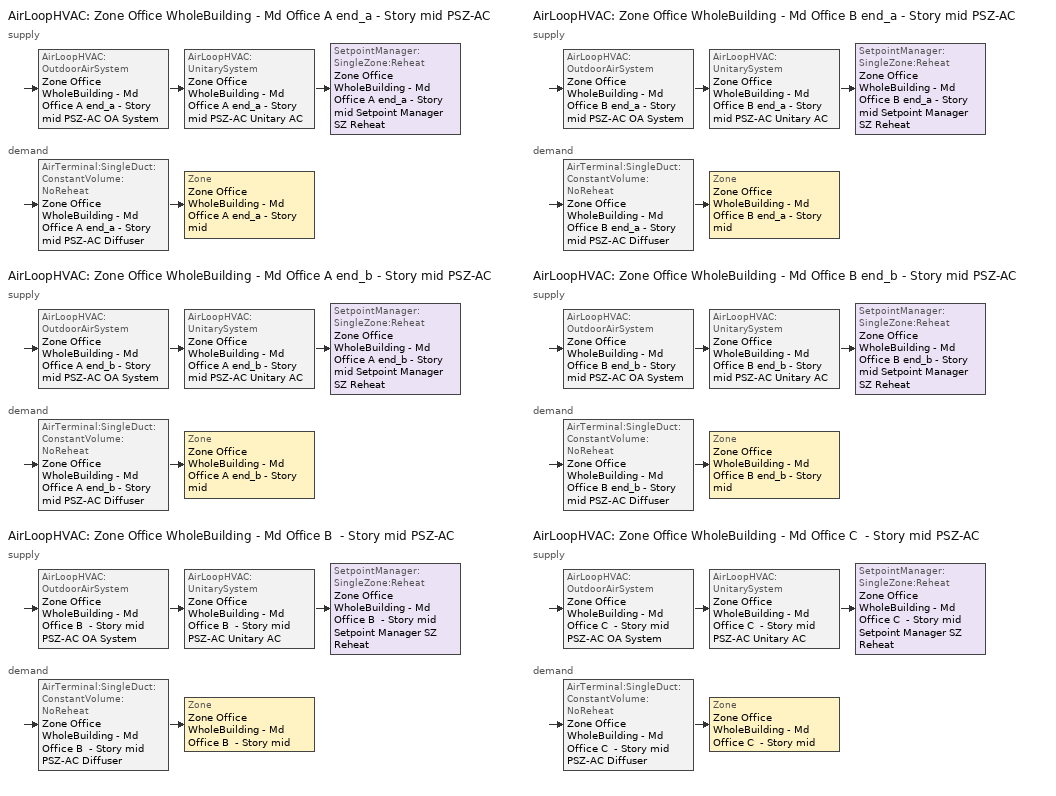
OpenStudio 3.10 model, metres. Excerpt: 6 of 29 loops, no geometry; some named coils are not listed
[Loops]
AirLoopHVAC 'Zone Office WholeBuilding - Md Office A end_a - Story mid PSZ-AC'
 supply: AirLoopHVAC:OutdoorAirSystem 'Zone Office WholeBuilding - Md Office A end_a - Story mid PSZ-AC OA System' > AirLoopHVAC:UnitarySystem 'Zone Office WholeBuilding - Md Office A end_a - Story mid PSZ-AC Unitary AC' > SetpointManager:SingleZone:Reheat 'Zone Office WholeBuilding - Md Office A end_a - Story mid Setpoint Manager SZ Reheat'
 demand: AirTerminal:SingleDuct:ConstantVolume:NoReheat 'Zone Office WholeBuilding - Md Office A end_a - Story mid PSZ-AC Diffuser' > Zone 'Zone Office WholeBuilding - Md Office A end_a - Story mid'
AirLoopHVAC 'Zone Office WholeBuilding - Md Office A end_b - Story mid PSZ-AC'
 supply: AirLoopHVAC:OutdoorAirSystem 'Zone Office WholeBuilding - Md Office A end_b - Story mid PSZ-AC OA System' > AirLoopHVAC:UnitarySystem 'Zone Office WholeBuilding - Md Office A end_b - Story mid PSZ-AC Unitary AC' > SetpointManager:SingleZone:Reheat 'Zone Office WholeBuilding - Md Office A end_b - Story mid Setpoint Manager SZ Reheat'
 demand: AirTerminal:SingleDuct:ConstantVolume:NoReheat 'Zone Office WholeBuilding - Md Office A end_b - Story mid PSZ-AC Diffuser' > Zone 'Zone Office WholeBuilding - Md Office A end_b - Story mid'
AirLoopHVAC 'Zone Office WholeBuilding - Md Office B  - Story mid PSZ-AC'
 supply: AirLoopHVAC:OutdoorAirSystem 'Zone Office WholeBuilding - Md Office B  - Story mid PSZ-AC OA System' > AirLoopHVAC:UnitarySystem 'Zone Office WholeBuilding - Md Office B  - Story mid PSZ-AC Unitary AC' > SetpointManager:SingleZone:Reheat 'Zone Office WholeBuilding - Md Office B  - Story mid Setpoint Manager SZ Reheat'
 demand: AirTerminal:SingleDuct:ConstantVolume:NoReheat 'Zone Office WholeBuilding - Md Office B  - Story mid PSZ-AC Diffuser' > Zone 'Zone Office WholeBuilding - Md Office B  - Story mid'
AirLoopHVAC 'Zone Office WholeBuilding - Md Office B end_a - Story mid PSZ-AC'
 supply: AirLoopHVAC:OutdoorAirSystem 'Zone Office WholeBuilding - Md Office B end_a - Story mid PSZ-AC OA System' > AirLoopHVAC:UnitarySystem 'Zone Office WholeBuilding - Md Office B end_a - Story mid PSZ-AC Unitary AC' > SetpointManager:SingleZone:Reheat 'Zone Office WholeBuilding - Md Office B end_a - Story mid Setpoint Manager SZ Reheat'
 demand: AirTerminal:SingleDuct:ConstantVolume:NoReheat 'Zone Office WholeBuilding - Md Office B end_a - Story mid PSZ-AC Diffuser' > Zone 'Zone Office WholeBuilding - Md Office B end_a - Story mid'
AirLoopHVAC 'Zone Office WholeBuilding - Md Office B end_b - Story mid PSZ-AC'
 supply: AirLoopHVAC:OutdoorAirSystem 'Zone Office WholeBuilding - Md Office B end_b - Story mid PSZ-AC OA System' > AirLoopHVAC:UnitarySystem 'Zone Office WholeBuilding - Md Office B end_b - Story mid PSZ-AC Unitary AC' > SetpointManager:SingleZone:Reheat 'Zone Office WholeBuilding - Md Office B end_b - Story mid Setpoint Manager SZ Reheat'
 demand: AirTerminal:SingleDuct:ConstantVolume:NoReheat 'Zone Office WholeBuilding - Md Office B end_b - Story mid PSZ-AC Diffuser' > Zone 'Zone Office WholeBuilding - Md Office B end_b - Story mid'
AirLoopHVAC 'Zone Office WholeBuilding - Md Office C  - Story mid PSZ-AC'
 supply: AirLoopHVAC:OutdoorAirSystem 'Zone Office WholeBuilding - Md Office C  - Story mid PSZ-AC OA System' > AirLoopHVAC:UnitarySystem 'Zone Office WholeBuilding - Md Office C  - Story mid PSZ-AC Unitary AC' > SetpointManager:SingleZone:Reheat 'Zone Office WholeBuilding - Md Office C  - Story mid Setpoint Manager SZ Reheat'
 demand: AirTerminal:SingleDuct:ConstantVolume:NoReheat 'Zone Office WholeBuilding - Md Office C  - Story mid PSZ-AC Diffuser' > Zone 'Zone Office WholeBuilding - Md Office C  - Story mid'
[Sizing:Zone] Zone Cooling Design Supply Air Temperature Input Method=SupplyAirTemperature; Zone Cooling Design Supply Air Temperature {C}=12.7778; Zone Cooling Design Supply Air Temperature Difference {deltaC}=11.11; Zone Heating Design Supply Air Temperature Input Method=SupplyAirTemperature; Zone Heating Design Supply Air Temperature {C}=50; Zone Heating Design Supply Air Temperature Difference {deltaC}=11.11; Zone Cooling Design Supply Air Humidity Ratio {kg-H2O/kg-air}=0.0085; Zone Heating Design Supply Air Humidity Ratio {kg-H2O/kg-air}=0.008; Cooling Design Air Flow Method=DesignDay; Heating Design Air Flow Method=DesignDay; Heating Maximum Air Flow Fraction=1; Account for Dedicated Outdoor Air System=No; Dedicated Outdoor Air System Control Strategy=NeutralSupplyAir; Dedicated Outdoor Air Low Setpoint Temperature for Design {C}=autosize; Dedicated Outdoor Air High Setpoint Temperature for Design {C}=autosize; Zone Load Sizing Method=Sensible Load Only No Latent Load; Zone Latent Cooling Design Supply Air Humidity Ratio Input Method=HumidityRatioDifference; Zone Cooling Design Supply Air Humidity Ratio Difference {kgWater/kgDryAir}=0.005; Zone Latent Heating Design Supply Air Humidity Ratio Input Method=HumidityRatioDifference; Zone Humidification Design Supply Air Humidity Ratio Difference {kgWater/kgDryAir}=0.005; Sizing Option=Coincident
Zone Office WholeBuilding - Md Office A end_a - Story mid; Zone Office WholeBuilding - Md Office B end_a - Story mid; Zone Office WholeBuilding - Md Office B  - Story mid; Zone Office WholeBuilding - Md Office C  - Story mid; Zone Office WholeBuilding - Md Office A end_b - Story mid; Zone Office WholeBuilding - Md Office B end_b - Story mid
[Zone equipment]
Zone Office WholeBuilding - Md Office A end_a - Story mid: Zone Office WholeBuilding - Md Office A end_a - Story mid PSZ-AC Diffuser
Zone Office WholeBuilding - Md Office B end_a - Story mid: Zone Office WholeBuilding - Md Office B end_a - Story mid PSZ-AC Diffuser
Zone Office WholeBuilding - Md Office B  - Story mid: Zone Office WholeBuilding - Md Office B  - Story mid PSZ-AC Diffuser
Zone Office WholeBuilding - Md Office C  - Story mid: Zone Office WholeBuilding - Md Office C  - Story mid PSZ-AC Diffuser
Zone Office WholeBuilding - Md Office A end_b - Story mid: Zone Office WholeBuilding - Md Office A end_b - Story mid PSZ-AC Diffuser
Zone Office WholeBuilding - Md Office B end_b - Story mid: Zone Office WholeBuilding - Md Office B end_b - Story mid PSZ-AC Diffuser
[AirLoopHVAC] Design Return Air Flow Fraction of Supply Air Flow=1
Name | Availability Schedule | Design Supply Air Flow Rate {m3/s}
Zone Office WholeBuilding - Md Office A end_a - Story mid PSZ-AC | Zone Office WholeBuilding - Md Office A end_a - Story mid PSZ-AC Occ Sch | 0.258668
Zone Office WholeBuilding - Md Office A end_b - Story mid PSZ-AC | Zone Office WholeBuilding - Md Office A end_b - Story mid PSZ-AC Occ Sch | 0.30539
Zone Office WholeBuilding - Md Office B  - Story mid PSZ-AC | Zone Office WholeBuilding - Md Office B  - Story mid PSZ-AC Occ Sch | 1.92571
Zone Office WholeBuilding - Md Office B end_a - Story mid PSZ-AC | Zone Office WholeBuilding - Md Office B end_a - Story mid PSZ-AC Occ Sch | 0.584009
Zone Office WholeBuilding - Md Office B end_b - Story mid PSZ-AC | Zone Office WholeBuilding - Md Office B end_b - Story mid PSZ-AC Occ Sch | 0.935494
Zone Office WholeBuilding - Md Office C  - Story mid PSZ-AC | Zone Office WholeBuilding - Md Office C  - Story mid PSZ-AC Occ Sch | 0.852276
[Sizing:System] Type of Load to Size On=Sensible; Central Heating Maximum System Air Flow Ratio=1; Preheat Design Temperature {C}=7.22222; Preheat Design Humidity Ratio {kg-H2O/kg-Air}=0.008; Precool Design Temperature {C}=12.7778; Precool Design Humidity Ratio {kg-H2O/kg-Air}=0.008; Central Cooling Design Supply Air Temperature {C}=12.7778; Central Heating Design Supply Air Temperature {C}=50; Sizing Option=Coincident; 100% Outdoor Air in Cooling=No; 100% Outdoor Air in Heating=No; Central Cooling Design Supply Air Humidity Ratio {kg-H2O/kg-Air}=0.0085; Central Heating Design Supply Air Humidity Ratio {kg-H2O/kg-Air}=0.008; Cooling Design Air Flow Method=DesignDay; Heating Design Air Flow Method=DesignDay; System Outdoor Air Method=ZoneSum; Zone Maximum Outdoor Air Fraction=1; Cooling Supply Air Flow Rate Per Floor Area {m3/s-m2}=0.00996765; Cooling Fraction of Autosized Cooling Supply Air Flow Rate=1; Cooling Supply Air Flow Rate Per Unit Cooling Capacity {m3/s-W}=3.94755e-05; Heating Supply Air Flow Rate Per Floor Area {m3/s-m2}=0.00996765; Heating Fraction of Autosized Heating Supply Air Flow Rate=1; Heating Fraction of Autosized Cooling Supply Air Flow Rate=1; Heating Supply Air Flow Rate Per Unit Heating Capacity {m3/s-W}=3.15882e-05; Cooling Design Capacity Method=CoolingDesignCapacity; Cooling Design Capacity Per Floor Area {W/m2}=234.7; Fraction of Autosized Cooling Design Capacity=1; Heating Design Capacity Method=HeatingDesignCapacity; Heating Design Capacity Per Floor Area {W/m2}=157; Fraction of Autosized Heating Design Capacity=1; Central Cooling Capacity Control Method=OnOff; Occupant Diversity=1
Name | Design Outdoor Air Flow Rate {m3/s} | Cooling Design Capacity {W} | Heating Design Capacity {W}
Zone Office WholeBuilding - Md Office A end_a - Story mid PSZ-AC | 0.258668 | 3531.4 | 5950.94
Zone Office WholeBuilding - Md Office A end_b - Story mid PSZ-AC | 0.30539 | 4155.38 | 5948.54
Zone Office WholeBuilding - Md Office B  - Story mid PSZ-AC | 1.92571 | 30257.1 | 47965.88
Zone Office WholeBuilding - Md Office B end_a - Story mid PSZ-AC | 0.584009 | 8715.19 | 16088.76
Zone Office WholeBuilding - Md Office B end_b - Story mid PSZ-AC | 0.935494 | 12440.87 | 16078.29
Zone Office WholeBuilding - Md Office C  - Story mid PSZ-AC | 0.852276 | 11795.1 | 16078.29
[SetpointManager:SingleZone:Reheat] Minimum Supply Air Temperature {C}=12.7778; Maximum Supply Air Temperature {C}=50
Name | Control Zone | Setpoint Node or NodeList
Zone Office WholeBuilding - Md Office A end_a - Story mid Setpoint Manager SZ Reheat | Zone Office WholeBuilding - Md Office A end_a - Story mid | Zone Office WholeBuilding - Md Office A end_a - Story mid PSZ-AC Supply Outlet Node
Zone Office WholeBuilding - Md Office A end_b - Story mid Setpoint Manager SZ Reheat | Zone Office WholeBuilding - Md Office A end_b - Story mid | Zone Office WholeBuilding - Md Office A end_b - Story mid PSZ-AC Supply Outlet Node
Zone Office WholeBuilding - Md Office B  - Story mid Setpoint Manager SZ Reheat | Zone Office WholeBuilding - Md Office B  - Story mid | Zone Office WholeBuilding - Md Office B  - Story mid PSZ-AC Supply Outlet Node
Zone Office WholeBuilding - Md Office B end_a - Story mid Setpoint Manager SZ Reheat | Zone Office WholeBuilding - Md Office B end_a - Story mid | Zone Office WholeBuilding - Md Office B end_a - Story mid PSZ-AC Supply Outlet Node
Zone Office WholeBuilding - Md Office B end_b - Story mid Setpoint Manager SZ Reheat | Zone Office WholeBuilding - Md Office B end_b - Story mid | Zone Office WholeBuilding - Md Office B end_b - Story mid PSZ-AC Supply Outlet Node
Zone Office WholeBuilding - Md Office C  - Story mid Setpoint Manager SZ Reheat | Zone Office WholeBuilding - Md Office C  - Story mid | Zone Office WholeBuilding - Md Office C  - Story mid PSZ-AC Supply Outlet Node
[Coil:Heating:Electric] Availability Schedule=Always On Discrete; Efficiency=1
Name | Nominal Capacity {W}
Zone Office WholeBuilding - Md Office A end_a - Story mid PSZ-AC Electric Backup Htg Coil | 10454.7
Zone Office WholeBuilding - Md Office A end_b - Story mid PSZ-AC Electric Backup Htg Coil | 12096.7
Zone Office WholeBuilding - Md Office B  - Story mid PSZ-AC Electric Backup Htg Coil | 94016.5
Zone Office WholeBuilding - Md Office B end_a - Story mid PSZ-AC Electric Backup Htg Coil | 26518.6
Zone Office WholeBuilding - Md Office B end_b - Story mid PSZ-AC Electric Backup Htg Coil | 38870.3
Zone Office WholeBuilding - Md Office C  - Story mid PSZ-AC Electric Backup Htg Coil | 35945.9
[Coil:Cooling:DX:SingleSpeed] Availability Schedule=Always On Discrete; Rated Evaporator Fan Power Per Volume Flow Rate 2017 {W/(m3/s)}=773.3; Rated Evaporator Fan Power Per Volume Flow Rate 2023 {W/(m3/s)}=934.4; Total Cooling Capacity Function of Temperature Curve=CoilClgDXQRatio_fTwbToadbSI; Total Cooling Capacity Function of Flow Fraction Curve=CoilClgDXSnglQRatio_fCFMRatio; Energy Input Ratio Function of Temperature Curve=CoilClgDXEIRRatio_fTwbToadbSI; Energy Input Ratio Function of Flow Fraction Curve=CoilClgDXSnglEIRRatio_fCFMRatio; Part Load Fraction Correlation Curve=CoilClgDXEIRRatio_fQFrac; Minimum Outdoor Dry-Bulb Temperature for Compressor Operation {C}=-25; Nominal Time for Condensate Removal to Begin {s}=0; Ratio of Initial Moisture Evaporation Rate and Steady State Latent Capacity=0; Maximum Cycling Rate {cycles/hr}=0; Latent Capacity Time Constant {s}=0; Condenser Type=AirCooled; Evaporative Condenser Effectiveness=0.9; Evaporative Condenser Air Flow Rate {m3/s}=autosize; Evaporative Condenser Pump Rated Power Consumption {W}=autosize; Crankcase Heater Capacity {W}=0; Maximum Outdoor Dry-Bulb Temperature for Crankcase Heater Operation {C}=10; Basin Heater Capacity {W/K}=0; Basin Heater Setpoint Temperature {C}=2
Name | Rated Total Cooling Capacity {W} | Rated Sensible Heat Ratio | Rated COP {W/W} | Rated Air Flow Rate {m3/s}
Zone Office WholeBuilding - Md Office A end_a - Story mid PSZ-AC 1spd DX AC Clg Coil 19kBtu/hr 12SEER | 4604 | 0.800931 | 3.4608 | 0.258668
Zone Office WholeBuilding - Md Office A end_b - Story mid PSZ-AC 1spd DX AC Clg Coil 21kBtu/hr 12SEER | 5376.54 | 0.800688 | 3.4608 | 0.30539
Zone Office WholeBuilding - Md Office B  - Story mid PSZ-AC 1spd DX AC Clg Coil 204kBtu/hr 9.5EER | 43210.7 | 0.734227 | 3.3002 | 1.92571
Zone Office WholeBuilding - Md Office B end_a - Story mid PSZ-AC 1spd DX AC Clg Coil 57kBtu/hr 12SEER | 12204.2 | 0.759234 | 3.4608 | 0.584009
Zone Office WholeBuilding - Md Office B end_b - Story mid PSZ-AC 1spd DX AC Clg Coil 68kBtu/hr 10.1EER | 16579.3 | 0.800405 | 3.50002 | 0.935494
Zone Office WholeBuilding - Md Office C  - Story mid PSZ-AC 1spd DX AC Clg Coil 71kBtu/hr 10.1EER | 15689.5 | 0.800599 | 3.50002 | 0.852276
[Fan:OnOff] Availability Schedule=Always On Discrete; Pressure Rise {Pa}=622.722; Motor In Airstream Fraction=1
Name | Fan Total Efficiency | Maximum Flow Rate {m3/s} | Motor Efficiency | Fan Power Ratio Function of Speed Ratio Curve | Fan Efficiency Ratio Function of Speed Ratio Curve
Zone Office WholeBuilding - Md Office A end_a - Story mid PSZ-AC Fan | 0.53625 | 0.258668 | 0.825 | Fan On Off Power Curve 10 | Fan On Off Efficiency Curve 10
Zone Office WholeBuilding - Md Office A end_b - Story mid PSZ-AC Fan | 0.53625 | 0.30539 | 0.825 | Fan On Off Power Curve 11 | Fan On Off Efficiency Curve 11
Zone Office WholeBuilding - Md Office B  - Story mid PSZ-AC Fan | 0.56875 | 1.92571 | 0.875 | Fan On Off Power Curve 12 | Fan On Off Efficiency Curve 12
Zone Office WholeBuilding - Md Office B end_a - Story mid PSZ-AC Fan | 0.546 | 0.584009 | 0.84 | Fan On Off Power Curve 13 | Fan On Off Efficiency Curve 13
Zone Office WholeBuilding - Md Office B end_b - Story mid PSZ-AC Fan | 0.546 | 0.935494 | 0.84 | Fan On Off Power Curve 14 | Fan On Off Efficiency Curve 14
Zone Office WholeBuilding - Md Office C  - Story mid PSZ-AC Fan | 0.546 | 0.852276 | 0.84 | Fan On Off Power Curve 15 | Fan On Off Efficiency Curve 15
[AirLoopHVAC:UnitarySystem] Control Type=Load; Dehumidification Control Type=None; Availability Schedule=Always On Discrete; Fan Placement=DrawThrough; DX Heating Coil Sizing Ratio=1; Use DOAS DX Cooling Coil=No; DOAS DX Cooling Coil Leaving Minimum Air Temperature {C}=2; Latent Load Control=SensibleOnlyLoadControl; Supply Air Flow Rate Method During Cooling Operation=SupplyAirFlowRate; Supply Air Flow Rate Method During Heating Operation=SupplyAirFlowRate; Supply Air Flow Rate Method When No Cooling or Heating is Required=None; No Load Supply Air Flow Rate Control Set To Low Speed=Yes; Maximum Supply Air Temperature {C}=50; Maximum Outdoor Dry-Bulb Temperature for Supplemental Heater Operation {C}=21; Ancilliary On-Cycle Electric Power {W}=0; Ancilliary Off-Cycle Electric Power {W}=0
Name | Controlling Zone or Thermostat Location | Supply Fan | Supply Air Fan Operating Mode Schedule | Heating Coil | Cooling Coil | Supplemental Heating Coil | Supply Air Flow Rate During Cooling Operation {m3/s} | Supply Air Flow Rate During Heating Operation {m3/s}
Zone Office WholeBuilding - Md Office A end_a - Story mid PSZ-AC Unitary AC | Zone Office WholeBuilding - Md Office A end_a - Story mid | Zone Office WholeBuilding - Md Office A end_a - Story mid PSZ-AC Fan | Zone Office WholeBuilding - Md Office A end_a - Story mid PSZ-AC_night_fancycle_schedule | Zone Office WholeBuilding - Md Office A end_a - Story mid PSZ-AC Water Htg Coil | Zone Office WholeBuilding - Md Office A end_a - Story mid PSZ-AC 1spd DX AC Clg Coil 19kBtu/hr 12SEER | Zone Office WholeBuilding - Md Office A end_a - Story mid PSZ-AC Electric Backup Htg Coil | 0.258668 | 0.258668
Zone Office WholeBuilding - Md Office A end_b - Story mid PSZ-AC Unitary AC | Zone Office WholeBuilding - Md Office A end_b - Story mid | Zone Office WholeBuilding - Md Office A end_b - Story mid PSZ-AC Fan | Zone Office WholeBuilding - Md Office A end_b - Story mid PSZ-AC_night_fancycle_schedule | Zone Office WholeBuilding - Md Office A end_b - Story mid PSZ-AC Water Htg Coil | Zone Office WholeBuilding - Md Office A end_b - Story mid PSZ-AC 1spd DX AC Clg Coil 21kBtu/hr 12SEER | Zone Office WholeBuilding - Md Office A end_b - Story mid PSZ-AC Electric Backup Htg Coil | 0.30539 | 0.30539
Zone Office WholeBuilding - Md Office B  - Story mid PSZ-AC Unitary AC | Zone Office WholeBuilding - Md Office B  - Story mid | Zone Office WholeBuilding - Md Office B  - Story mid PSZ-AC Fan | Zone Office WholeBuilding - Md Office B  - Story mid PSZ-AC_night_fancycle_schedule | Zone Office WholeBuilding - Md Office B  - Story mid PSZ-AC Water Htg Coil | Zone Office WholeBuilding - Md Office B  - Story mid PSZ-AC 1spd DX AC Clg Coil 204kBtu/hr 9.5EER | Zone Office WholeBuilding - Md Office B  - Story mid PSZ-AC Electric Backup Htg Coil | 1.92571 | 1.92571
Zone Office WholeBuilding - Md Office B end_a - Story mid PSZ-AC Unitary AC | Zone Office WholeBuilding - Md Office B end_a - Story mid | Zone Office WholeBuilding - Md Office B end_a - Story mid PSZ-AC Fan | Zone Office WholeBuilding - Md Office B end_a - Story mid PSZ-AC_night_fancycle_schedule | Zone Office WholeBuilding - Md Office B end_a - Story mid PSZ-AC Water Htg Coil | Zone Office WholeBuilding - Md Office B end_a - Story mid PSZ-AC 1spd DX AC Clg Coil 57kBtu/hr 12SEER | Zone Office WholeBuilding - Md Office B end_a - Story mid PSZ-AC Electric Backup Htg Coil | 0.584009 | 0.584009
Zone Office WholeBuilding - Md Office B end_b - Story mid PSZ-AC Unitary AC | Zone Office WholeBuilding - Md Office B end_b - Story mid | Zone Office WholeBuilding - Md Office B end_b - Story mid PSZ-AC Fan | Zone Office WholeBuilding - Md Office B end_b - Story mid PSZ-AC_night_fancycle_schedule | Zone Office WholeBuilding - Md Office B end_b - Story mid PSZ-AC Water Htg Coil | Zone Office WholeBuilding - Md Office B end_b - Story mid PSZ-AC 1spd DX AC Clg Coil 68kBtu/hr 10.1EER | Zone Office WholeBuilding - Md Office B end_b - Story mid PSZ-AC Electric Backup Htg Coil | 0.935494 | 0.935494
Zone Office WholeBuilding - Md Office C  - Story mid PSZ-AC Unitary AC | Zone Office WholeBuilding - Md Office C  - Story mid | Zone Office WholeBuilding - Md Office C  - Story mid PSZ-AC Fan | Zone Office WholeBuilding - Md Office C  - Story mid PSZ-AC_night_fancycle_schedule | Zone Office WholeBuilding - Md Office C  - Story mid PSZ-AC Water Htg Coil | Zone Office WholeBuilding - Md Office C  - Story mid PSZ-AC 1spd DX AC Clg Coil 71kBtu/hr 10.1EER | Zone Office WholeBuilding - Md Office C  - Story mid PSZ-AC Electric Backup Htg Coil | 0.852276 | 0.852276
[Controller:OutdoorAir] Economizer Control Action Type=ModulateFlow; Lockout Type=LockoutWithCompressor; Minimum Limit Type=FixedMinimum; High Humidity Control=No; High Humidity Outdoor Air Flow Ratio=1; Control High Indoor Humidity Based on Outdoor Humidity Ratio=Yes; Heat Recovery Bypass Control Type=BypassWhenWithinEconomizerLimits; Economizer Operation Staging=InterlockedWithMechanicalCooling
Name | Minimum Outdoor Air Flow Rate {m3/s} | Maximum Outdoor Air Flow Rate {m3/s} | Economizer Control Type | Economizer Maximum Limit Dry-Bulb Temperature {C} | Economizer Maximum Limit Enthalpy {J/kg} | Minimum Outdoor Air Schedule | Maximum Fraction of Outdoor Air Schedule | Controller Mechanical Ventilation | Minimum Fraction of Outdoor Air Schedule
Zone Office WholeBuilding - Md Office A end_a - Story mid PSZ-AC OA System Controller | 0.0318565 | 0.258668 | NoEconomizer | 28 | 64000 | Zone Office WholeBuilding - Md Office A end_a - Story mid PSZ-AC_night_novent_schedule | ems_Zone_Office_WholeBuilding___Md_Office_A_end_a___Story_mid_PSZ_AC_maxOASch | Controller Mechanical Ventilation 11
Zone Office WholeBuilding - Md Office A end_b - Story mid PSZ-AC OA System Controller | 0.0318565 | 0.30539 | NoEconomizer | 28 | 64000 | Zone Office WholeBuilding - Md Office A end_b - Story mid PSZ-AC_night_novent_schedule | ems_Zone_Office_WholeBuilding___Md_Office_A_end_b___Story_mid_PSZ_AC_maxOASch | Controller Mechanical Ventilation 12
Zone Office WholeBuilding - Md Office B  - Story mid PSZ-AC OA System Controller | 0.615184 | 1.92571 | FixedDryBulb | 21.1111 |  | Zone Office WholeBuilding - Md Office B  - Story mid PSZ-AC_night_novent_schedule | FRAC_OA_MAX_ems_Zone_Office_WholeBuilding___Md_Office_B____Story_mid_PSZ_AC_OA_System_Controller | Controller Mechanical Ventilation 13 | FRAC_OA_MIN_ems_Zone_Office_WholeBuilding___Md_Office_B____Story_mid_PSZ_AC_OA_System_Controller
Zone Office WholeBuilding - Md Office B end_a - Story mid PSZ-AC OA System Controller | 0.139991 | 0.584009 | NoEconomizer | 28 | 64000 | Zone Office WholeBuilding - Md Office B end_a - Story mid PSZ-AC_night_novent_schedule | ems_Zone_Office_WholeBuilding___Md_Office_B_end_a___Story_mid_PSZ_AC_maxOASch | Controller Mechanical Ventilation 14
Zone Office WholeBuilding - Md Office B end_b - Story mid PSZ-AC OA System Controller | 0.139991 | 0.935494 | NoEconomizer | 28 | 64000 | Zone Office WholeBuilding - Md Office B end_b - Story mid PSZ-AC_night_novent_schedule | ems_Zone_Office_WholeBuilding___Md_Office_B_end_b___Story_mid_PSZ_AC_maxOASch | Controller Mechanical Ventilation 15
Zone Office WholeBuilding - Md Office C  - Story mid PSZ-AC OA System Controller | 0.139991 | 0.852276 | NoEconomizer | 28 | 64000 | Zone Office WholeBuilding - Md Office C  - Story mid PSZ-AC_night_novent_schedule | ems_Zone_Office_WholeBuilding___Md_Office_C____Story_mid_PSZ_AC_maxOASch | Controller Mechanical Ventilation 16
[Controller:MechanicalVentilation] Availability Schedule=Always On Discrete
Controller Mechanical Ventilation 11; Controller Mechanical Ventilation 12; Controller Mechanical Ventilation 13; Controller Mechanical Ventilation 14; Controller Mechanical Ventilation 15; Controller Mechanical Ventilation 16
[AirLoopHVAC:OutdoorAirSystem]
Name | Controller
Zone Office WholeBuilding - Md Office A end_a - Story mid PSZ-AC OA System | Zone Office WholeBuilding - Md Office A end_a - Story mid PSZ-AC OA System Controller
Zone Office WholeBuilding - Md Office A end_b - Story mid PSZ-AC OA System | Zone Office WholeBuilding - Md Office A end_b - Story mid PSZ-AC OA System Controller
Zone Office WholeBuilding - Md Office B  - Story mid PSZ-AC OA System | Zone Office WholeBuilding - Md Office B  - Story mid PSZ-AC OA System Controller
Zone Office WholeBuilding - Md Office B end_a - Story mid PSZ-AC OA System | Zone Office WholeBuilding - Md Office B end_a - Story mid PSZ-AC OA System Controller
Zone Office WholeBuilding - Md Office B end_b - Story mid PSZ-AC OA System | Zone Office WholeBuilding - Md Office B end_b - Story mid PSZ-AC OA System Controller
Zone Office WholeBuilding - Md Office C  - Story mid PSZ-AC OA System | Zone Office WholeBuilding - Md Office C  - Story mid PSZ-AC OA System Controller
[AirTerminal:SingleDuct:ConstantVolume:NoReheat] Availability Schedule=Always On Discrete
Name | Maximum Air Flow Rate {m3/s}
Zone Office WholeBuilding - Md Office A end_a - Story mid PSZ-AC Diffuser | 0.258668
Zone Office WholeBuilding - Md Office A end_b - Story mid PSZ-AC Diffuser | 0.30539
Zone Office WholeBuilding - Md Office B  - Story mid PSZ-AC Diffuser | 1.92571
Zone Office WholeBuilding - Md Office B end_a - Story mid PSZ-AC Diffuser | 0.584009
Zone Office WholeBuilding - Md Office B end_b - Story mid PSZ-AC Diffuser | 0.935494
Zone Office WholeBuilding - Md Office C  - Story mid PSZ-AC Diffuser | 0.852276
[Schedule:Ruleset]
Name | Default Day Schedule | Summer Design Day Schedule | Winter Design Day Schedule
Zone Office WholeBuilding - Md Office A end_a - Story mid PSZ-AC Occ Sch | Zone Office WholeBuilding - Md Office A end_a - Story mid PSZ-AC Occ Sch Default | Zone Office WholeBuilding - Md Office A end_a - Story mid PSZ-AC Occ Sch Summer Design Day | Zone Office WholeBuilding - Md Office A end_a - Story mid PSZ-AC Occ Sch Winter Design Day
ems_Zone_Office_WholeBuilding___Md_Office_A_end_a___Story_mid_PSZ_AC_maxOASch | ems_Zone_Office_WholeBuilding___Md_Office_A_end_a___Story_mid_PSZ_AC_maxOASch_Default
Zone Office WholeBuilding - Md Office A end_b - Story mid PSZ-AC Occ Sch | Zone Office WholeBuilding - Md Office A end_b - Story mid PSZ-AC Occ Sch Default | Zone Office WholeBuilding - Md Office A end_b - Story mid PSZ-AC Occ Sch Summer Design Day | Zone Office WholeBuilding - Md Office A end_b - Story mid PSZ-AC Occ Sch Winter Design Day
ems_Zone_Office_WholeBuilding___Md_Office_A_end_b___Story_mid_PSZ_AC_maxOASch | ems_Zone_Office_WholeBuilding___Md_Office_A_end_b___Story_mid_PSZ_AC_maxOASch_Default
Zone Office WholeBuilding - Md Office B  - Story mid PSZ-AC Occ Sch | Zone Office WholeBuilding - Md Office B  - Story mid PSZ-AC Occ Sch Default | Zone Office WholeBuilding - Md Office B  - Story mid PSZ-AC Occ Sch Summer Design Day | Zone Office WholeBuilding - Md Office B  - Story mid PSZ-AC Occ Sch Winter Design Day
FRAC_OA_MAX_ems_Zone_Office_WholeBuilding___Md_Office_B____Story_mid_PSZ_AC_OA_System_Controller | ems_Zone_Office_WholeBuilding___Md_Office_B____Story_mid_PSZ_AC_maxOASch_Default
Zone Office WholeBuilding - Md Office B end_a - Story mid PSZ-AC Occ Sch | Zone Office WholeBuilding - Md Office B end_a - Story mid PSZ-AC Occ Sch Default | Zone Office WholeBuilding - Md Office B end_a - Story mid PSZ-AC Occ Sch Summer Design Day | Zone Office WholeBuilding - Md Office B end_a - Story mid PSZ-AC Occ Sch Winter Design Day
ems_Zone_Office_WholeBuilding___Md_Office_B_end_a___Story_mid_PSZ_AC_maxOASch | ems_Zone_Office_WholeBuilding___Md_Office_B_end_a___Story_mid_PSZ_AC_maxOASch_Default
Zone Office WholeBuilding - Md Office B end_b - Story mid PSZ-AC Occ Sch | Zone Office WholeBuilding - Md Office B end_b - Story mid PSZ-AC Occ Sch Default | Zone Office WholeBuilding - Md Office B end_b - Story mid PSZ-AC Occ Sch Summer Design Day | Zone Office WholeBuilding - Md Office B end_b - Story mid PSZ-AC Occ Sch Winter Design Day
ems_Zone_Office_WholeBuilding___Md_Office_B_end_b___Story_mid_PSZ_AC_maxOASch | ems_Zone_Office_WholeBuilding___Md_Office_B_end_b___Story_mid_PSZ_AC_maxOASch_Default
Zone Office WholeBuilding - Md Office C  - Story mid PSZ-AC Occ Sch | Zone Office WholeBuilding - Md Office C  - Story mid PSZ-AC Occ Sch Default | Zone Office WholeBuilding - Md Office C  - Story mid PSZ-AC Occ Sch Summer Design Day | Zone Office WholeBuilding - Md Office C  - Story mid PSZ-AC Occ Sch Winter Design Day
ems_Zone_Office_WholeBuilding___Md_Office_C____Story_mid_PSZ_AC_maxOASch | ems_Zone_Office_WholeBuilding___Md_Office_C____Story_mid_PSZ_AC_maxOASch_Default
Zone Office WholeBuilding - Md Office A end_a - Story mid PSZ-AC_night_novent_schedule | Zone Office WholeBuilding - Md Office A end_a - Story mid PSZ-AC Occ Sch Default 2 | Zone Office WholeBuilding - Md Office A end_a - Story mid PSZ-AC Occ Sch Summer Design Day 2 | Zone Office WholeBuilding - Md Office A end_a - Story mid PSZ-AC Occ Sch Winter Design Day 2
Zone Office WholeBuilding - Md Office A end_a - Story mid PSZ-AC_night_fancycle_schedule | Zone Office WholeBuilding - Md Office A end_a - Story mid PSZ-AC Occ Sch Default 3 | Zone Office WholeBuilding - Md Office A end_a - Story mid PSZ-AC Occ Sch Summer Design Day 3 | Zone Office WholeBuilding - Md Office A end_a - Story mid PSZ-AC Occ Sch Winter Design Day 3
Zone Office WholeBuilding - Md Office A end_b - Story mid PSZ-AC_night_novent_schedule | Zone Office WholeBuilding - Md Office A end_b - Story mid PSZ-AC Occ Sch Default 2 | Zone Office WholeBuilding - Md Office A end_b - Story mid PSZ-AC Occ Sch Summer Design Day 2 | Zone Office WholeBuilding - Md Office A end_b - Story mid PSZ-AC Occ Sch Winter Design Day 2
Zone Office WholeBuilding - Md Office A end_b - Story mid PSZ-AC_night_fancycle_schedule | Zone Office WholeBuilding - Md Office A end_b - Story mid PSZ-AC Occ Sch Default 3 | Zone Office WholeBuilding - Md Office A end_b - Story mid PSZ-AC Occ Sch Summer Design Day 3 | Zone Office WholeBuilding - Md Office A end_b - Story mid PSZ-AC Occ Sch Winter Design Day 3
Zone Office WholeBuilding - Md Office B  - Story mid PSZ-AC_night_novent_schedule | Zone Office WholeBuilding - Md Office B  - Story mid PSZ-AC Occ Sch Default 2 | Zone Office WholeBuilding - Md Office B  - Story mid PSZ-AC Occ Sch Summer Design Day 2 | Zone Office WholeBuilding - Md Office B  - Story mid PSZ-AC Occ Sch Winter Design Day 2
Zone Office WholeBuilding - Md Office B  - Story mid PSZ-AC_night_fancycle_schedule | Zone Office WholeBuilding - Md Office B  - Story mid PSZ-AC Occ Sch Default 3 | Zone Office WholeBuilding - Md Office B  - Story mid PSZ-AC Occ Sch Summer Design Day 3 | Zone Office WholeBuilding - Md Office B  - Story mid PSZ-AC Occ Sch Winter Design Day 3
Zone Office WholeBuilding - Md Office B end_a - Story mid PSZ-AC_night_novent_schedule | Zone Office WholeBuilding - Md Office B end_a - Story mid PSZ-AC Occ Sch Default 2 | Zone Office WholeBuilding - Md Office B end_a - Story mid PSZ-AC Occ Sch Summer Design Day 2 | Zone Office WholeBuilding - Md Office B end_a - Story mid PSZ-AC Occ Sch Winter Design Day 2
Zone Office WholeBuilding - Md Office B end_a - Story mid PSZ-AC_night_fancycle_schedule | Zone Office WholeBuilding - Md Office B end_a - Story mid PSZ-AC Occ Sch Default 3 | Zone Office WholeBuilding - Md Office B end_a - Story mid PSZ-AC Occ Sch Summer Design Day 3 | Zone Office WholeBuilding - Md Office B end_a - Story mid PSZ-AC Occ Sch Winter Design Day 3
Zone Office WholeBuilding - Md Office B end_b - Story mid PSZ-AC_night_novent_schedule | Zone Office WholeBuilding - Md Office B end_b - Story mid PSZ-AC Occ Sch Default 2 | Zone Office WholeBuilding - Md Office B end_b - Story mid PSZ-AC Occ Sch Summer Design Day 2 | Zone Office WholeBuilding - Md Office B end_b - Story mid PSZ-AC Occ Sch Winter Design Day 2
Zone Office WholeBuilding - Md Office B end_b - Story mid PSZ-AC_night_fancycle_schedule | Zone Office WholeBuilding - Md Office B end_b - Story mid PSZ-AC Occ Sch Default 3 | Zone Office WholeBuilding - Md Office B end_b - Story mid PSZ-AC Occ Sch Summer Design Day 3 | Zone Office WholeBuilding - Md Office B end_b - Story mid PSZ-AC Occ Sch Winter Design Day 3
Zone Office WholeBuilding - Md Office C  - Story mid PSZ-AC_night_novent_schedule | Zone Office WholeBuilding - Md Office C  - Story mid PSZ-AC Occ Sch Default 2 | Zone Office WholeBuilding - Md Office C  - Story mid PSZ-AC Occ Sch Summer Design Day 2 | Zone Office WholeBuilding - Md Office C  - Story mid PSZ-AC Occ Sch Winter Design Day 2
Zone Office WholeBuilding - Md Office C  - Story mid PSZ-AC_night_fancycle_schedule | Zone Office WholeBuilding - Md Office C  - Story mid PSZ-AC Occ Sch Default 3 | Zone Office WholeBuilding - Md Office C  - Story mid PSZ-AC Occ Sch Summer Design Day 3 | Zone Office WholeBuilding - Md Office C  - Story mid PSZ-AC Occ Sch Winter Design Day 3
[Schedule:Day]
Zone Office WholeBuilding - Md Office A end_a - Story mid PSZ-AC Occ Sch Default; Zone Office WholeBuilding - Md Office A end_b - Story mid PSZ-AC Occ Sch Default; Zone Office WholeBuilding - Md Office B  - Story mid PSZ-AC Occ Sch Default; Zone Office WholeBuilding - Md Office B end_a - Story mid PSZ-AC Occ Sch Default; Zone Office WholeBuilding - Md Office B end_b - Story mid PSZ-AC Occ Sch Default; Zone Office WholeBuilding - Md Office C  - Story mid PSZ-AC Occ Sch Default; Zone Office WholeBuilding - Md Office A end_a - Story mid PSZ-AC Occ Sch Default 2; Zone Office WholeBuilding - Md Office A end_a - Story mid PSZ-AC Occ Sch Default 3; Zone Office WholeBuilding - Md Office A end_b - Story mid PSZ-AC Occ Sch Default 2; Zone Office WholeBuilding - Md Office A end_b - Story mid PSZ-AC Occ Sch Default 3; Zone Office WholeBuilding - Md Office B  - Story mid PSZ-AC Occ Sch Default 2; Zone Office WholeBuilding - Md Office B  - Story mid PSZ-AC Occ Sch Default 3; Zone Office WholeBuilding - Md Office B end_a - Story mid PSZ-AC Occ Sch Default 2; Zone Office WholeBuilding - Md Office B end_a - Story mid PSZ-AC Occ Sch Default 3; Zone Office WholeBuilding - Md Office B end_b - Story mid PSZ-AC Occ Sch Default 2; Zone Office WholeBuilding - Md Office B end_b - Story mid PSZ-AC Occ Sch Default 3; Zone Office WholeBuilding - Md Office C  - Story mid PSZ-AC Occ Sch Default 2; Zone Office WholeBuilding - Md Office C  - Story mid PSZ-AC Occ Sch Default 3: 6, 0, 0, 16, 0, 1, 24, 0, 0
Zone Office WholeBuilding - Md Office A end_a - Story mid PSZ-AC Occ Sch Winter Design Day; Zone Office WholeBuilding - Md Office A end_a - Story mid PSZ-AC Occ Sch Summer Design Day; Zone Office WholeBuilding - Md Office A end_b - Story mid PSZ-AC Occ Sch Winter Design Day; Zone Office WholeBuilding - Md Office A end_b - Story mid PSZ-AC Occ Sch Summer Design Day; Zone Office WholeBuilding - Md Office B  - Story mid PSZ-AC Occ Sch Winter Design Day; Zone Office WholeBuilding - Md Office B  - Story mid PSZ-AC Occ Sch Summer Design Day; Zone Office WholeBuilding - Md Office B end_a - Story mid PSZ-AC Occ Sch Winter Design Day; Zone Office WholeBuilding - Md Office B end_a - Story mid PSZ-AC Occ Sch Summer Design Day; Zone Office WholeBuilding - Md Office B end_b - Story mid PSZ-AC Occ Sch Winter Design Day; Zone Office WholeBuilding - Md Office B end_b - Story mid PSZ-AC Occ Sch Summer Design Day; Zone Office WholeBuilding - Md Office C  - Story mid PSZ-AC Occ Sch Winter Design Day; Zone Office WholeBuilding - Md Office C  - Story mid PSZ-AC Occ Sch Summer Design Day; Zone Office WholeBuilding - Md Office A end_a - Story mid PSZ-AC Occ Sch Summer Design Day 2; Zone Office WholeBuilding - Md Office A end_a - Story mid PSZ-AC Occ Sch Winter Design Day 2; Zone Office WholeBuilding - Md Office A end_a - Story mid PSZ-AC Occ Sch Summer Design Day 3; Zone Office WholeBuilding - Md Office A end_a - Story mid PSZ-AC Occ Sch Winter Design Day 3; Zone Office WholeBuilding - Md Office A end_b - Story mid PSZ-AC Occ Sch Summer Design Day 2; Zone Office WholeBuilding - Md Office A end_b - Story mid PSZ-AC Occ Sch Winter Design Day 2; Zone Office WholeBuilding - Md Office A end_b - Story mid PSZ-AC Occ Sch Summer Design Day 3; Zone Office WholeBuilding - Md Office A end_b - Story mid PSZ-AC Occ Sch Winter Design Day 3; Zone Office WholeBuilding - Md Office B  - Story mid PSZ-AC Occ Sch Summer Design Day 2; Zone Office WholeBuilding - Md Office B  - Story mid PSZ-AC Occ Sch Winter Design Day 2; Zone Office WholeBuilding - Md Office B  - Story mid PSZ-AC Occ Sch Summer Design Day 3; Zone Office WholeBuilding - Md Office B  - Story mid PSZ-AC Occ Sch Winter Design Day 3; Zone Office WholeBuilding - Md Office B end_a - Story mid PSZ-AC Occ Sch Summer Design Day 2; Zone Office WholeBuilding - Md Office B end_a - Story mid PSZ-AC Occ Sch Winter Design Day 2; Zone Office WholeBuilding - Md Office B end_a - Story mid PSZ-AC Occ Sch Summer Design Day 3; Zone Office WholeBuilding - Md Office B end_a - Story mid PSZ-AC Occ Sch Winter Design Day 3; Zone Office WholeBuilding - Md Office B end_b - Story mid PSZ-AC Occ Sch Summer Design Day 2; Zone Office WholeBuilding - Md Office B end_b - Story mid PSZ-AC Occ Sch Winter Design Day 2; Zone Office WholeBuilding - Md Office B end_b - Story mid PSZ-AC Occ Sch Summer Design Day 3; Zone Office WholeBuilding - Md Office B end_b - Story mid PSZ-AC Occ Sch Winter Design Day 3; Zone Office WholeBuilding - Md Office C  - Story mid PSZ-AC Occ Sch Summer Design Day 2; Zone Office WholeBuilding - Md Office C  - Story mid PSZ-AC Occ Sch Winter Design Day 2; Zone Office WholeBuilding - Md Office C  - Story mid PSZ-AC Occ Sch Summer Design Day 3; Zone Office WholeBuilding - Md Office C  - Story mid PSZ-AC Occ Sch Winter Design Day 3: 24, 0, 1
Schedule Day 38; Schedule Day 44; Schedule Day 50; Schedule Day 56; Schedule Day 62; Schedule Day 68; Schedule Day 115; Schedule Day 117; Schedule Day 133; Schedule Day 135; Schedule Day 151; Schedule Day 153; Schedule Day 169; Schedule Day 171; Schedule Day 187; Schedule Day 189; Schedule Day 205; Schedule Day 207: 10, 0, 0, 15, 0, 1, 24, 0, 0
Schedule Day 39; Schedule Day 45; Schedule Day 51; Schedule Day 57; Schedule Day 63; Schedule Day 69; Schedule Day 114; Schedule Day 116; Schedule Day 132; Schedule Day 134; Schedule Day 150; Schedule Day 152; Schedule Day 168; Schedule Day 170; Schedule Day 186; Schedule Day 188; Schedule Day 204; Schedule Day 206: 24, 0, 0
ems_Zone_Office_WholeBuilding___Md_Office_A_end_a___Story_mid_PSZ_AC_maxOASch_Default; ems_Zone_Office_WholeBuilding___Md_Office_A_end_b___Story_mid_PSZ_AC_maxOASch_Default; ems_Zone_Office_WholeBuilding___Md_Office_B____Story_mid_PSZ_AC_maxOASch_Default; ems_Zone_Office_WholeBuilding___Md_Office_B_end_a___Story_mid_PSZ_AC_maxOASch_Default; ems_Zone_Office_WholeBuilding___Md_Office_B_end_b___Story_mid_PSZ_AC_maxOASch_Default; ems_Zone_Office_WholeBuilding___Md_Office_C____Story_mid_PSZ_AC_maxOASch_Default: 24, 0, 0.7
[Schedule:Rule] Date Specification Type=DateRange; Start Month=1; End Month=12
Name | Schedule Ruleset | Rule Order | Day Schedule | Apply Saturday | Start Day | End Day | Apply Sunday
Schedule Rule 34 | Zone Office WholeBuilding - Md Office A end_a - Story mid PSZ-AC Occ Sch | 1 | Schedule Day 38 | Yes | 6 | 29
Schedule Rule 35 | Zone Office WholeBuilding - Md Office A end_a - Story mid PSZ-AC Occ Sch | 0 | Schedule Day 39 |  | 7 | 30 | Yes
Schedule Rule 40 | Zone Office WholeBuilding - Md Office A end_b - Story mid PSZ-AC Occ Sch | 1 | Schedule Day 44 | Yes | 6 | 29
Schedule Rule 41 | Zone Office WholeBuilding - Md Office A end_b - Story mid PSZ-AC Occ Sch | 0 | Schedule Day 45 |  | 7 | 30 | Yes
Schedule Rule 46 | Zone Office WholeBuilding - Md Office B  - Story mid PSZ-AC Occ Sch | 1 | Schedule Day 50 | Yes | 6 | 29
Schedule Rule 47 | Zone Office WholeBuilding - Md Office B  - Story mid PSZ-AC Occ Sch | 0 | Schedule Day 51 |  | 7 | 30 | Yes
Schedule Rule 52 | Zone Office WholeBuilding - Md Office B end_a - Story mid PSZ-AC Occ Sch | 1 | Schedule Day 56 | Yes | 6 | 29
Schedule Rule 53 | Zone Office WholeBuilding - Md Office B end_a - Story mid PSZ-AC Occ Sch | 0 | Schedule Day 57 |  | 7 | 30 | Yes
Schedule Rule 58 | Zone Office WholeBuilding - Md Office B end_b - Story mid PSZ-AC Occ Sch | 1 | Schedule Day 62 | Yes | 6 | 29
Schedule Rule 59 | Zone Office WholeBuilding - Md Office B end_b - Story mid PSZ-AC Occ Sch | 0 | Schedule Day 63 |  | 7 | 30 | Yes
Schedule Rule 64 | Zone Office WholeBuilding - Md Office C  - Story mid PSZ-AC Occ Sch | 1 | Schedule Day 68 | Yes | 6 | 29
Schedule Rule 65 | Zone Office WholeBuilding - Md Office C  - Story mid PSZ-AC Occ Sch | 0 | Schedule Day 69 |  | 7 | 30 | Yes
Schedule Rule 112 | Zone Office WholeBuilding - Md Office A end_a - Story mid PSZ-AC_night_novent_schedule | 0 | Schedule Day 114 |  | 7 | 30 | Yes
Schedule Rule 113 | Zone Office WholeBuilding - Md Office A end_a - Story mid PSZ-AC_night_novent_schedule | 1 | Schedule Day 115 | Yes | 6 | 29
Schedule Rule 114 | Zone Office WholeBuilding - Md Office A end_a - Story mid PSZ-AC_night_fancycle_schedule | 0 | Schedule Day 116 |  | 7 | 30 | Yes
Schedule Rule 115 | Zone Office WholeBuilding - Md Office A end_a - Story mid PSZ-AC_night_fancycle_schedule | 1 | Schedule Day 117 | Yes | 6 | 29
Schedule Rule 130 | Zone Office WholeBuilding - Md Office A end_b - Story mid PSZ-AC_night_novent_schedule | 0 | Schedule Day 132 |  | 7 | 30 | Yes
Schedule Rule 131 | Zone Office WholeBuilding - Md Office A end_b - Story mid PSZ-AC_night_novent_schedule | 1 | Schedule Day 133 | Yes | 6 | 29
Schedule Rule 132 | Zone Office WholeBuilding - Md Office A end_b - Story mid PSZ-AC_night_fancycle_schedule | 0 | Schedule Day 134 |  | 7 | 30 | Yes
Schedule Rule 133 | Zone Office WholeBuilding - Md Office A end_b - Story mid PSZ-AC_night_fancycle_schedule | 1 | Schedule Day 135 | Yes | 6 | 29
Schedule Rule 148 | Zone Office WholeBuilding - Md Office B  - Story mid PSZ-AC_night_novent_schedule | 0 | Schedule Day 150 |  | 7 | 30 | Yes
Schedule Rule 149 | Zone Office WholeBuilding - Md Office B  - Story mid PSZ-AC_night_novent_schedule | 1 | Schedule Day 151 | Yes | 6 | 29
Schedule Rule 150 | Zone Office WholeBuilding - Md Office B  - Story mid PSZ-AC_night_fancycle_schedule | 0 | Schedule Day 152 |  | 7 | 30 | Yes
Schedule Rule 151 | Zone Office WholeBuilding - Md Office B  - Story mid PSZ-AC_night_fancycle_schedule | 1 | Schedule Day 153 | Yes | 6 | 29
Schedule Rule 166 | Zone Office WholeBuilding - Md Office B end_a - Story mid PSZ-AC_night_novent_schedule | 0 | Schedule Day 168 |  | 7 | 30 | Yes
Schedule Rule 167 | Zone Office WholeBuilding - Md Office B end_a - Story mid PSZ-AC_night_novent_schedule | 1 | Schedule Day 169 | Yes | 6 | 29
Schedule Rule 168 | Zone Office WholeBuilding - Md Office B end_a - Story mid PSZ-AC_night_fancycle_schedule | 0 | Schedule Day 170 |  | 7 | 30 | Yes
Schedule Rule 169 | Zone Office WholeBuilding - Md Office B end_a - Story mid PSZ-AC_night_fancycle_schedule | 1 | Schedule Day 171 | Yes | 6 | 29
Schedule Rule 184 | Zone Office WholeBuilding - Md Office B end_b - Story mid PSZ-AC_night_novent_schedule | 0 | Schedule Day 186 |  | 7 | 30 | Yes
Schedule Rule 185 | Zone Office WholeBuilding - Md Office B end_b - Story mid PSZ-AC_night_novent_schedule | 1 | Schedule Day 187 | Yes | 6 | 29
Schedule Rule 186 | Zone Office WholeBuilding - Md Office B end_b - Story mid PSZ-AC_night_fancycle_schedule | 0 | Schedule Day 188 |  | 7 | 30 | Yes
Schedule Rule 187 | Zone Office WholeBuilding - Md Office B end_b - Story mid PSZ-AC_night_fancycle_schedule | 1 | Schedule Day 189 | Yes | 6 | 29
Schedule Rule 202 | Zone Office WholeBuilding - Md Office C  - Story mid PSZ-AC_night_novent_schedule | 0 | Schedule Day 204 |  | 7 | 30 | Yes
Schedule Rule 203 | Zone Office WholeBuilding - Md Office C  - Story mid PSZ-AC_night_novent_schedule | 1 | Schedule Day 205 | Yes | 6 | 29
Schedule Rule 204 | Zone Office WholeBuilding - Md Office C  - Story mid PSZ-AC_night_fancycle_schedule | 0 | Schedule Day 206 |  | 7 | 30 | Yes
Schedule Rule 205 | Zone Office WholeBuilding - Md Office C  - Story mid PSZ-AC_night_fancycle_schedule | 1 | Schedule Day 207 | Yes | 6 | 29
[Schedule:Constant]
Name | Value
Always On Discrete | 1
FRAC_OA_MIN_ems_Zone_Office_WholeBuilding___Md_Office_B____Story_mid_PSZ_AC_OA_System_Controller | 0
[Curve:Exponent] Coefficient1 Constant=1; Coefficient2 Constant=0; Coefficient3 Constant=0; Minimum Value of x=0; Maximum Value of x=1
Fan On Off Power Curve 10; Fan On Off Power Curve 11; Fan On Off Power Curve 12; Fan On Off Power Curve 13; Fan On Off Power Curve 14; Fan On Off Power Curve 15
[Curve:Cubic] Maximum Value of x=1
Name | Coefficient1 Constant | Coefficient2 x | Coefficient3 x**2 | Coefficient4 x**3 | Minimum Value of x
Fan On Off Efficiency Curve 10; Fan On Off Efficiency Curve 11; Fan On Off Efficiency Curve 12; Fan On Off Efficiency Curve 13; Fan On Off Efficiency Curve 14; Fan On Off Efficiency Curve 15 | 1 | 0 | 0 | 0 | 0
CoilClgDXEIRRatio_fQFrac | 0 | 5.1091 | -8.5515 | 4.4744 | 0.7
[Curve:Biquadratic] Minimum Value of x=13.89; Maximum Value of x=25; Minimum Value of y=23.89; Maximum Value of y=46.11; Minimum Curve Output=0.77
Name | Coefficient1 Constant | Coefficient2 x | Coefficient3 x**2 | Coefficient4 y | Coefficient5 y**2 | Coefficient6 x*y | Maximum Curve Output
CoilClgDXQRatio_fTwbToadbSI | 0.86779 | 0.014245 | 0.000554 | -0.007569 | 3.2e-05 | -0.000191 | 1.29
CoilClgDXEIRRatio_fTwbToadbSI | 0.116709 | 0.028458 | -0.000411 | 0.021422 | 0.000162 | -0.00068 | 1.33
[Curve:Quadratic]
Name | Coefficient1 Constant | Coefficient2 x | Coefficient3 x**2 | Minimum Value of x | Maximum Value of x
CoilClgDXSnglQRatio_fCFMRatio | 0.8 | 0.2 | 0 | 0.5 | 1.5
CoilClgDXSnglEIRRatio_fCFMRatio | 1.156 | -0.1816 | 0.0256 | 0 | 1
